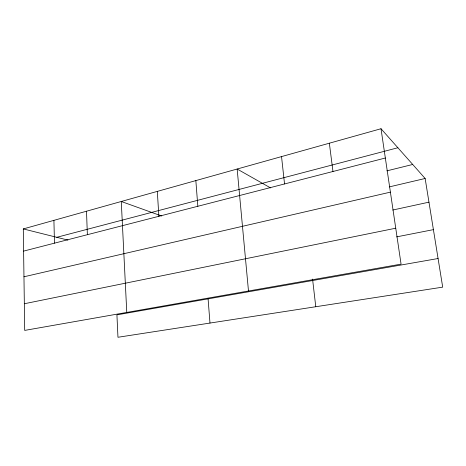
<?xml version="1.0" encoding="UTF-8"?>
<svg xmlns="http://www.w3.org/2000/svg" width="466" height="466" viewBox="0 0 466 466"><rect width="100%" height="100%" fill="white"/><g stroke="black" fill="none" stroke-linecap="round" stroke-linejoin="round"><path stroke-width="0.7" d="M381.007 128.733L401.069 264.135L24.704 330.406L23.3 228.928L381.007 128.733L425.138 178.478L442.7 287.138L117.962 337.267L116.925 314.859L438.075 258.519M56.776 237.305L397.877 147.751M23.609 251.104L385.347 158.015M386.867 170.865L412.707 164.469M389.337 186.895L425.138 178.478M23.964 276.781L390.403 192.138M392.768 210.032L428.965 202.162M24.331 303.745L395.745 228.206M396.624 236.874L433.403 229.639M23.3 228.928L67.919 240.089M161.696 216.008L121.271 201.487L126.775 312.43M270.583 187.92L237.153 169.03L248.489 291M329.346 143.202L332.974 171.488M312.564 279.076L315.773 306.727M281.534 156.599L284.54 183.954M208.086 298.869L209.985 323.06M195.848 180.598L197.834 206.263M157.31 191.392L158.877 216.288M86.501 211.22L87.369 234.695M53.91 220.354L54.481 243.159"/></g></svg>
